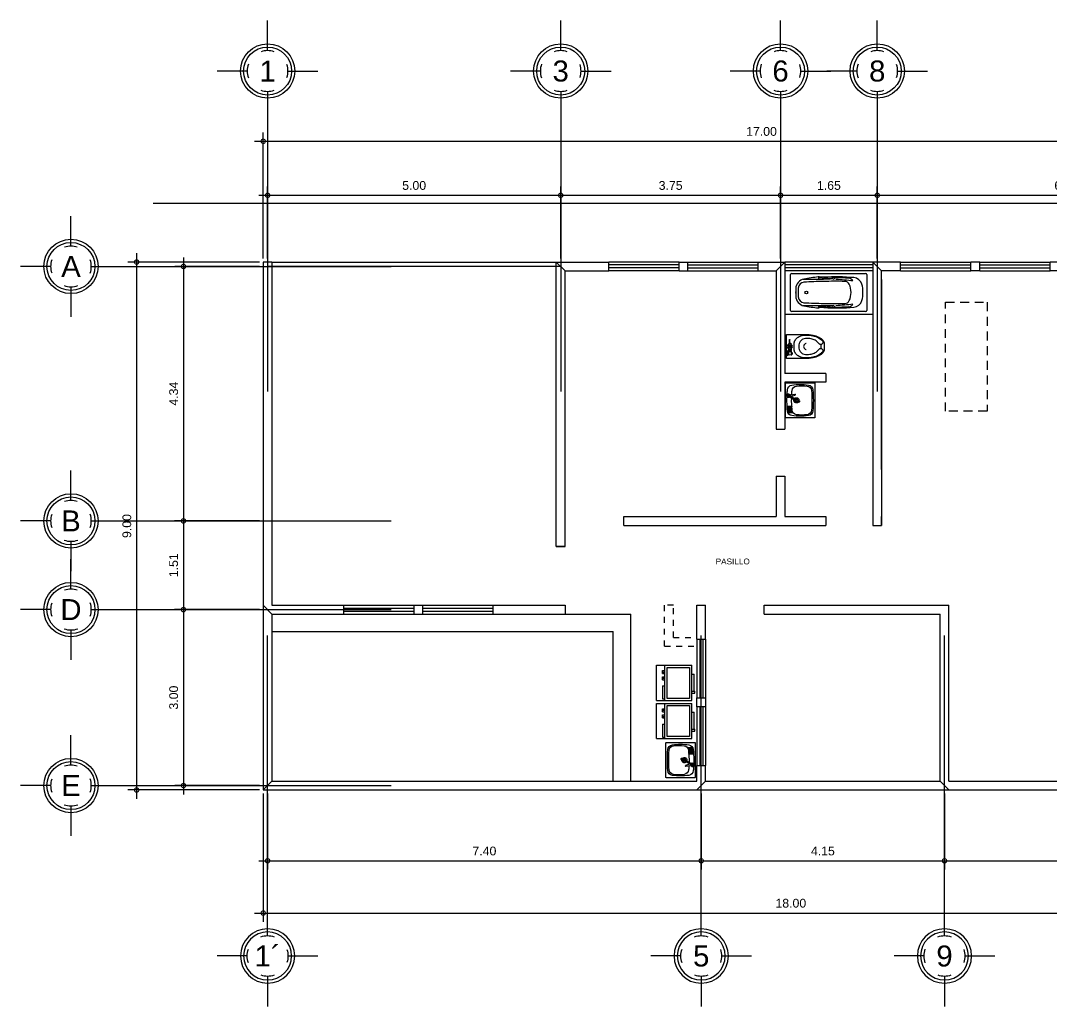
# Model space of a CAD drawing. Header units: inches. Extents: x -370 to 18, y -197 to 199.
# Drawn here: x -246.15 to -228.57, y 101.6 to 118.4 of the extents above; entities that cross this region are included whole.
import ezdxf
from ezdxf.enums import TextEntityAlignment as Align

# ---------------------------------------------------------------- set-up
doc = ezdxf.new("R2010")
doc.units = ezdxf.units.IN
doc.header["$MEASUREMENT"] = 0
doc.header["$PDMODE"] = 34
doc.header["$PDSIZE"] = 0.2
doc.linetypes.add('CENTER2', pattern=[28.575, 19.05, -3.175, 3.175, -3.175])
doc.linetypes.add('DASHED', pattern=[0.75, 0.5, -0.25])
for name, color, linetype in [('artefactos', 1, 'Continuous'), ('aux2', 194, 'Continuous'), ('MUEBLES', 7, 'Continuous'), ('sanitarios', 9, 'Continuous')]:
    doc.layers.add(name, color=color, linetype=linetype)
doc.styles.get("Standard").update_dxf_attribs({"font": 'arial.ttf'})
doc.dimstyles.new('E100', dxfattribs={"dimtxt": 0.15, "dimasz": 0.15, "dimexe": 0.15, "dimexo": 0.0625, "dimgap": 0.09, "dimtad": 1, "dimzin": 0, "dimdsep": 46, "dimtxsty": 'Standard', "dimblk": 'DOTSMALL', "dimcen": 0.09, "dimdle": 0.15, "dimclrd": 1, "dimclre": 1, "dimclrt": 2, "dimazin": 0, "dimtfac": 1, "dimtofl": 0, "dimtmove": 1, "dimatfit": 1, "dimldrblk": 'OPEN90', "dimfxl": 1, "dimtolj": 1, "dimtzin": 0, "dimarcsym": 0})

# ---------------------------------------------------------------- blocks, each defined once
blk = doc.blocks.new('lava_pl')
at = {"layer": 'artefactos'}
for p, q in [((-0.6, 0.6), (-0.6, 0)), ((-0.6, 0.6), (0, 0.6)), ((0, 0.6), (0, 0)), ((-0.6, 0.461), (0, 0.461)), ((-0.574, 0.5), (-0.574, 0.461)), ((-0.352, 0.5), (-0.574, 0.5)), ((-0.352, 0.5), (-0.352, 0.461)), ((-0.248, 0.5), (-0.196, 0.5)), ((-0.248, 0.5), (-0.248, 0.463)), ((-0.248, 0.463), (-0.196, 0.463)), ((-0.222, 0.5), (-0.222, 0.463)), ((-0.196, 0.5), (-0.196, 0.463)), ((-0.143, 0.5), (-0.091, 0.5)), ((-0.143, 0.5), (-0.143, 0.463)), ((-0.143, 0.463), (-0.091, 0.463)), ((-0.117, 0.5), (-0.117, 0.463)), ((-0.091, 0.5), (-0.091, 0.463)), ((-0.6, 0), (0, 0)), ((-0.473, 0), (-0.473, -0.055)), ((-0.439, 0), (-0.439, -0.055)), ((-0.473, -0.055), (-0.439, -0.055)), ((-0.439, 0), (-0.439, -0.04)), ((-0.439, -0.04), (-0.149, -0.04)), ((-0.149, 0), (-0.149, -0.04))]:
    blk.add_line(p, q, dxfattribs=at)
blk.add_lwpolyline([(-0.564, 0.421), (-0.037, 0.421), (-0.037, 0.04), (-0.564, 0.04)], close=True, dxfattribs=at)
blk = doc.blocks.new('lavamanos tlimpio')
at = {"layer": 'artefactos'}
for p, q in [((10.6, -10.3), (10.6, -3.5)), ((11.9, -10.4), (11.9, -3.5)), ((13.8, -10.4), (13.8, -3.7)), ((15.1, -10.6), (15.1, -3.7)), ((17, -10.7), (17, -3.9)), ((18.3, -11.1), (18.3, -3.9)), ((20.2, -11.5), (20.2, -4.8)), ((21.5, -13), (21.5, -4.8))]:
    blk.add_line(p, q, dxfattribs=at)
blk.add_lwpolyline([(30, -49.2), (30, -0.8, 0.414214), (29.2, 0), (-29.2, 0, 0.414214), (-30, -0.8), (-30, -49.2, 0.414214), (-29.2, -50), (29.2, -50, 0.414214)], format="xyb", close=True, dxfattribs=at)
for points in [[(-6.3, -2.5, 0.16165), (-7.8, -1.6), (-9.1, -0.8, 0.405288), (-11.2, -2), (-11.2, -3.5, 0.262176), (-10.5, -6.2)], [(-9.6, -4.3, 0.344116), (-9.7, -7.7), (-9.5, -8.3, -0.110943), (-9.5, -9.1), (-10.6, -16, 0.394589), (-10.1, -16.7), (-10, -16.7)], [(-6.8, -9.1, 0.076052), (-7.1, -9.7), (-9.1, -16.3, -0.394589), (-9.8, -16.8), (-10, -16.7)], [(-5.4, -7.7, 0.68313), (-7.9, -3.3)]]:
    blk.add_lwpolyline(points, format="xyb", dxfattribs=at)
for points in [[(-10.5, -6.2), (-9.9, -7.4)], [(-10.4, -3), (1.1, -23)], [(-8.6, -2), (2.9, -22)]]:
    blk.add_lwpolyline(points, dxfattribs=at)
for centre, radius, start, end in [((73, -25), 100, 171.9569, 188.0431), ((-17.1, -12.3), 9, 95.138, 171.9569), ((-16, -19.7), 8.5, 94.7912, 172.9336), ((0, -202.5), 200, 93.2141, 95.138), ((0, -210.5), 200, 92.7843, 94.7912), ((-9.5, -2.5), 1.5, 9.298, 247.8045), ((-9.5, -2.5), 1, 30, 210), ((-7.5, -5), 2.75, 152.2794, 192.5302), ((-7.5, -5), 2.75, 351.5788, 108.8589), ((0, -210.5), 200, 91.7204, 92.1195), ((0, -202.5), 200, 84.862, 91.7916), ((0, -18.5), 4.5, 136.0639, 277.5113), ((0, -210.5), 200, 85.2728, 91.0678), ((0, -18.5), 3, 144.5233, 275.4767), ((0, -18.5), 4.5, 316.1452, 110.3438), ((0, -18.5), 3, 314.5724, 105.4276), ((10.1, -10.3), 0.5, 267.0983, 0), ((11.3, -3.5), 0.65, 0, 180), ((12.4, -10.4), 0.5, 180, 266.4399), ((13.3, -10.4), 0.5, 266.1822, 0), ((14.5, -3.7), 0.65, 0, 180), ((15.6, -10.6), 0.5, 180, 265.5232), ((16.5, -10.7), 0.5, 266.4637, 0), ((16, -19.7), 8.5, 7.0664, 86.7126), ((17.7, -3.9), 0.65, 0, 180), ((17.1, -12.3), 9, 8.0431, 84.862), ((18.8, -11.1), 0.5, 180, 251.5041), ((19.7, -11.5), 0.5, 245.3398, 0), ((20.9, -4.8), 0.65, 0, 179.9999), ((22, -13), 0.5, 180, 227.7171), ((-73, -25), 100, 351.9569, 8.0431), ((50, -27.8), 75, 172.9336, 187.0664), ((2, -22.5), 1.5, 161.8103, 78.1897), ((2, -22.5), 1, 210, 30), ((-50, -27.8), 75, 352.9336, 7.0664), ((-17.1, -37.7), 9, 188.0431, 264.862), ((-16, -36), 8.5, 187.0664, 265.2088), ((0, 152.5), 200, 264.862, 275.138), ((0, 154.8), 200, 265.2088, 274.7912), ((16, -36), 8.5, 274.7912, 352.9336), ((17.1, -37.7), 9, 275.138, 351.9569)]:
    blk.add_arc(centre, radius, start, end, dxfattribs=at)
blk = doc.blocks.new('BC-P3')
at = {"color": 1}
for p, q in [((-0.352, 0), (0.352, 0)), ((-0.375, -1.477), (-0.375, -0.023)), ((0.375, -0.023), (0.375, -1.477)), ((-0.26, -0.25), (-0.26, -0.65)), ((0.26, -0.25), (0.26, -0.65)), ((-0.299, -0.646), (-0.304, -0.562)), ((-0.295, -0.615), (-0.289, -0.545)), ((-0.289, -0.545), (-0.288, -0.546)), ((-0.26, -0.847), (-0.285, -0.558)), ((0.26, -0.847), (0.285, -0.558)), ((0.289, -0.545), (0.288, -0.546)), ((0.295, -0.615), (0.289, -0.545)), ((0.299, -0.646), (0.304, -0.562)), ((-0.295, -0.615), (-0.29, -0.621)), ((-0.289, -0.622), (-0.278, -0.816)), ((0.289, -0.622), (0.278, -0.816)), ((0.295, -0.615), (0.29, -0.621)), ((-0.295, -0.835), (-0.28, -0.82)), ((-0.295, -0.885), (-0.295, -0.835)), ((-0.295, -0.885), (-0.261, -0.851)), ((0.295, -0.885), (0.261, -0.851)), ((0.295, -0.835), (0.28, -0.82)), ((0.295, -0.885), (0.295, -0.835)), ((0.352, -1.5), (-0.352, -1.5))]:
    blk.add_line(p, q, dxfattribs=at)
blk.add_lwpolyline([(-0.026, -0.108, 0.338364), (-0.025, -0.109, 0.038384), (-0.018, -0.11, 0.0164), (-0.01, -0.111, 0.011665), (0.002, -0.111, 0.011665), (0.013, -0.111, 0.0164), (0.021, -0.11, 0.038384), (0.029, -0.109, 0.338364), (0.029, -0.108, 0.338364), (0.029, -0.107, 0.038384), (0.021, -0.106, 0.0164), (0.013, -0.105, 0.011665), (0.002, -0.105, 0.011665), (-0.01, -0.105, 0.0164), (-0.018, -0.106, 0.038384), (-0.025, -0.107, 0.338364)], format="xyb", close=True, dxfattribs=at)
blk.add_circle((0, -0.31), 0.0275, dxfattribs=at)
for centre, radius, start, end in [((-0.352, -0.023), 0.023, 90, 180), ((-0.067, -0.301), 0.2, 92.1239, 168.9839), ((-0.082, -0.272), 0.12, 92.5539, 176.467), ((0, -2.1), 1.95, 90, 92.5539), ((0, -2.1), 2, 90, 92.1239), ((0, -2.1), 2, 87.8761, 90), ((0, -2.1), 1.95, 87.4461, 90), ((0.067, -0.301), 0.2, 11.0161, 87.8761), ((0.082, -0.272), 0.12, 3.533, 87.4461), ((0.352, -0.023), 0.023, 0, 90), ((2.677, -0.835), 2.995, 168.9839, 174.4587), ((7.962, -0.768), 8.179, 176.467, 179.1704), ((-7.962, -0.768), 8.179, 0.8296, 3.533), ((-2.677, -0.835), 2.995, 5.5413, 11.0161), ((-0.205, -0.556), 0.1, 174.4587, 183.7832), ((-0.289, -0.548), 0.002, 12.2804, 69.2529), ((-0.384, -0.569), 0.1, 4.1251, 12.2804), ((0.384, -0.569), 0.1, 167.7196, 175.8749), ((0.289, -0.548), 0.002, 110.7471, 167.7196), ((0.205, -0.556), 0.1, 356.2168, 5.5413), ((3.668, -0.903), 3.974, 176.4609, 184.9418), ((-0.389, -0.652), 0.09, 356.4609, 3.7832), ((-0.291, -0.622), 0.002, 5, 45.7989), ((4.742, -0.654), 5.002, 179.9558, 181.4637), ((8.359, -0.88), 8.578, 178.4608, 181.2396), ((-8.359, -0.88), 8.578, 358.7604, 1.5392), ((-4.742, -0.654), 5.002, 358.5363, 0.0442), ((0.291, -0.622), 0.002, 134.2011, 175), ((-3.668, -0.903), 3.974, 355.0582, 3.5391), ((0.389, -0.652), 0.09, 176.2168, 183.5391), ((4.351, -0.851), 4.64, 180.3451, 183.6254), ((-0.284, -0.816), 0.006, 315, 3.2505), ((-0.266, -0.847), 0.006, 315, 5), ((4.742, -0.654), 5.002, 182.7348, 186.5873), ((-4.742, -0.654), 5.002, 353.4127, 357.2652), ((0.266, -0.847), 0.006, 175, 225), ((0.284, -0.816), 0.006, 176.7495, 225), ((-4.351, -0.851), 4.64, 356.3746, 359.6549), ((-0.18, -1.139), 0.1, 182.9172, 241.9463), ((-0.117, -1.064), 0.1, 181.2396, 243.8791), ((0, -0.825), 0.366, 243.8791, 270), ((0, -0.825), 0.366, 270, 296.1209), ((0.117, -1.064), 0.1, 296.1209, 358.7604), ((0.18, -1.139), 0.1, 298.0537, 357.0828), ((-0.112, -1.23), 0.18, 184.9418, 254.479), ((0, -0.825), 0.6, 254.479, 270), ((0, -0.825), 0.6, 270, 285.521), ((0.112, -1.23), 0.18, 285.521, 355.0582), ((-0.352, -1.477), 0.023, 180, 270), ((0.352, -1.477), 0.023, 270, 0)]:
    blk.add_arc(centre, radius, start, end, dxfattribs=at)
blk = doc.blocks.new('videt')
at = {"layer": 'artefactos', "color": 1}
blk.add_line((0.024, 0.29), (-0.044, 0.29), dxfattribs=at)
for points in [[(0.196, 0.029, 0.049648), (0.183, 0.159, 0.06346), (0.151, 0.256, 0.103485), (0.093, 0.331, 0.178458), (0.04, 0.351), (-0.06, 0.351, 0.178458), (-0.112, 0.331, 0.103485), (-0.17, 0.256, 0.06346), (-0.203, 0.159, 0.049648), (-0.216, 0.029), (-0.216, -0.293), (0.196, -0.293)], [(-0.104, 0.322, 0.103485), (-0.159, 0.251, 0.06346), (-0.191, 0.157, 0.049648), (-0.204, 0.029, 0.075858), (-0.192, -0.046, 0.086069), (-0.162, -0.106, 0.105985), (-0.113, -0.148, 0.126201), (-0.06, -0.162), (0.04, -0.162, 0.126201), (0.093, -0.148, 0.105985), (0.142, -0.106, 0.086069), (0.172, -0.046, 0.075858), (0.184, 0.029, 0.049648), (0.171, 0.157, 0.06346), (0.139, 0.251, 0.103485), (0.085, 0.322, 0.097511), (0.07, 0.328, 0.09808), (0.055, 0.328, 0.098895), (0.041, 0.322, 0.099479), (0.03, 0.311, 0.099479), (0.025, 0.297, 0.098895), (0.025, 0.282, 0.09808), (0.031, 0.268, 0.097511), (0.041, 0.257, -0.102445), (0.087, 0.211, -0.077884), (0.116, 0.146, -0.065096), (0.127, 0.061, -0.024284), (0.125, 0.029, -0.115331), (0.115, -0.013, -0.103946), (0.086, -0.051, -0.091071), (0.043, -0.075, -0.083675), (-0.01, -0.084, -0.083675), (-0.063, -0.075, -0.091071), (-0.105, -0.051, -0.103946), (-0.135, -0.013, -0.115331), (-0.145, 0.029, -0.024284), (-0.146, 0.061, -0.065096), (-0.135, 0.146, -0.077884), (-0.106, 0.211, -0.102445), (-0.061, 0.257, 0.097511), (-0.05, 0.268, 0.09808), (-0.044, 0.282, 0.098895), (-0.044, 0.297, 0.099479), (-0.05, 0.311, 0.099479), (-0.061, 0.322, 0.098895), (-0.075, 0.328, 0.09808), (-0.09, 0.328, 0.097511)]]:
    blk.add_lwpolyline(points, format="xyb", close=True, dxfattribs=at)
blk.add_lwpolyline([(0.04, 0.043, -0.111064), (0.036, 0.026, -0.102841), (0.025, 0.012, -0.093011), (0.01, 0.003, -0.087082), (-0.01, -0.001, -0.087082), (-0.029, 0.003, -0.093011), (-0.045, 0.012, -0.102841), (-0.056, 0.026, -0.111064), (-0.06, 0.043, -0.111064)], format="xyb", dxfattribs=at)
at = {"layer": 'aux2', "color": 1}
for p, q in [((-0.166, -0.293), (-0.166, -0.281)), ((-0.166, -0.293), (-0.091, -0.293)), ((-0.154, -0.215), (-0.154, -0.203)), ((-0.083, -0.215), (-0.154, -0.215)), ((-0.083, -0.259), (-0.154, -0.259)), ((-0.154, -0.277), (-0.154, -0.259)), ((-0.15, -0.206), (-0.15, -0.201)), ((-0.15, -0.276), (-0.15, -0.265)), ((-0.135, -0.209), (-0.147, -0.209)), ((-0.135, -0.262), (-0.147, -0.262)), ((-0.132, -0.206), (-0.132, -0.197)), ((-0.132, -0.274), (-0.132, -0.265)), ((-0.125, -0.206), (-0.125, -0.197)), ((-0.125, -0.274), (-0.125, -0.265)), ((-0.11, -0.209), (-0.122, -0.209)), ((-0.11, -0.262), (-0.122, -0.262)), ((-0.107, -0.206), (-0.107, -0.201)), ((-0.107, -0.276), (-0.107, -0.265)), ((-0.104, -0.215), (-0.104, -0.203)), ((-0.104, -0.277), (-0.104, -0.259)), ((-0.091, -0.293), (-0.091, -0.281)), ((-0.083, -0.212), (-0.07, -0.212)), ((-0.083, -0.262), (-0.083, -0.212)), ((-0.083, -0.237), (-0.07, -0.237)), ((-0.083, -0.262), (-0.07, -0.262)), ((-0.07, -0.262), (-0.07, -0.212)), ((-0.058, -0.215), (-0.07, -0.215)), ((-0.058, -0.259), (-0.07, -0.259)), ((-0.046, -0.212), (-0.058, -0.212)), ((-0.058, -0.262), (-0.058, -0.212)), ((-0.046, -0.262), (-0.058, -0.262)), ((0.047, -0.221), (0.031, -0.221)), ((0.047, -0.252), (0.031, -0.252)), ((0.047, -0.252), (0.047, -0.221)), ((0.05, -0.234), (0.106, -0.234)), ((0.05, -0.24), (0.106, -0.24))]:
    blk.add_line(p, q, dxfattribs=at)
blk.add_lwpolyline([(-0.035, -0.237), (-0.022, -0.259), (0.003, -0.259), (0.015, -0.237), (0.003, -0.215), (-0.022, -0.215)], close=True, dxfattribs=at)
for centre, radius in [((-0.01, -0.237), 0.0437), ((-0.01, -0.236), 0.025), ((-0.01, -0.237), 0.025), ((-0.01, -0.237), 0.00855)]:
    blk.add_circle(centre, radius, dxfattribs=at)
for centre, radius, start, end in [((-0.129, -0.39), 0.116, 71.0754, 108.9246), ((-0.119, -0.237), 0.0406, 147.7952, 212.2048), ((-0.129, -0.25), 0.0531, 61.9275, 118.0725), ((-0.147, -0.206), 0.00312, 180, 270), ((-0.147, -0.265), 0.00312, 90, 180), ((-0.135, -0.206), 0.00312, 270, 0), ((-0.135, -0.265), 0.00312, 0, 90), ((-0.122, -0.206), 0.00312, 180, 270), ((-0.122, -0.265), 0.00312, 90, 180), ((-0.11, -0.206), 0.00312, 270, 0), ((-0.11, -0.265), 0.00312, 0, 90), ((-0.138, -0.237), 0.0406, 327.7958, 32.2042), ((0.05, -0.231), 0.00312, 180, 270), ((0.05, -0.243), 0.00312, 90, 180), ((0.106, -0.237), 0.00312, 270, 90)]:
    blk.add_arc(centre, radius, start, end, dxfattribs=at)
blk = doc.blocks.new('EJE NORTE NUEVO')
at = {"color": 8}
for p, q in [((0, 3.252), (0, 3.764)), ((-0.347, 2.905), (-0.859, 2.905)), ((0.347, 2.905), (0.859, 2.905))]:
    blk.add_line(p, q, dxfattribs=at)
at = {"color": 2, "linetype": 'CENTER2'}
blk.add_line((0, 2.558), (0, -2.558), dxfattribs=at)
at = {"color": 8}
blk.add_circle((0, 2.905), 0.463, dxfattribs=at)
at = {"color": 4}
blk.add_circle((0, 2.905), 0.409, dxfattribs=at)
at = {"color": 8}
for start, end in [(71.4161, 108.5839), (160.6993, 199.2784), (341.7694, 18.2529), (251.0526, 288.9474)]:
    blk.add_arc((0, 2.905), 0.347, start, end, dxfattribs=at)
at = {"color": 4}
blk.add_attdef('A', text='', height=0.358, dxfattribs=at).set_placement((0, 2.905), align=Align.MIDDLE_CENTER)
blk = doc.blocks.new('_DotSmall')
at = {"color": 0, "linetype": 'ByBlock', "const_width": 0.5}
blk.add_lwpolyline([(-0.0625, 0, 1), (0.0625, 0, 1)], format="xyb", close=True, dxfattribs=at)
blk = doc.blocks.new('*D106')
at = {"color": 1, "lineweight": -2, "transparency": 16777216}
for p, q in [((-241.938, 114.347), (-241.938, 115.572)), ((-236.938, 114.347), (-236.938, 115.572)), ((-242.088, 115.422), (-236.788, 115.422))]:
    blk.add_line(p, q, dxfattribs=at)
at = {"layer": 'DEFPOINTS', "color": 0, "transparency": 16777216}
for p in [(-236.938, 115.422), (-241.938, 114.284), (-236.938, 114.284)]:
    blk.add_point(p, dxfattribs=at)
at = {"color": 1, "lineweight": -2, "transparency": 16777216, "xscale": 0.15, "yscale": 0.15, "zscale": 0.15, "rotation": 180}
blk.add_blockref('_DotSmall', (-241.938, 115.422), dxfattribs=at)
at = {"color": 1, "lineweight": -2, "transparency": 16777216, "xscale": 0.15, "yscale": 0.15, "zscale": 0.15}
blk.add_blockref('_DotSmall', (-236.938, 115.422), dxfattribs=at)
at = {"color": 2, "transparency": 16777216, "insert": (-239.438, 115.589), "char_height": 0.15, "attachment_point": 5}
blk.add_mtext('\\A1;5.00', dxfattribs=at)
blk = doc.blocks.new('_Open90')
at = {"color": 0, "linetype": 'ByBlock', "lineweight": -2}
for p, q in [((0, 0), (-1, 0)), ((-0.5, 0.5), (0, 0)), ((0, 0), (-0.5, -0.5))]:
    blk.add_line(p, q, dxfattribs=at)
blk = doc.blocks.new('*D107')
at = {"color": 1, "lineweight": -2, "transparency": 16777216}
for p, q in [((-236.938, 114.773), (-236.938, 115.572)), ((-233.188, 114.347), (-233.188, 115.572)), ((-237.088, 115.422), (-233.038, 115.422))]:
    blk.add_line(p, q, dxfattribs=at)
at = {"layer": 'DEFPOINTS', "color": 0, "transparency": 16777216}
for p in [(-233.188, 115.422), (-236.938, 114.711), (-233.188, 114.284)]:
    blk.add_point(p, dxfattribs=at)
at = {"color": 1, "lineweight": -2, "transparency": 16777216, "xscale": 0.15, "yscale": 0.15, "zscale": 0.15, "rotation": 180}
blk.add_blockref('_DotSmall', (-236.938, 115.422), dxfattribs=at)
at = {"color": 1, "lineweight": -2, "transparency": 16777216, "xscale": 0.15, "yscale": 0.15, "zscale": 0.15}
blk.add_blockref('_DotSmall', (-233.188, 115.422), dxfattribs=at)
at = {"color": 2, "transparency": 16777216, "insert": (-235.063, 115.589), "char_height": 0.15, "attachment_point": 5}
blk.add_mtext('\\A1;3.75', dxfattribs=at)
blk = doc.blocks.new('*D108')
at = {"color": 1, "lineweight": -2, "transparency": 16777216}
for p, q in [((-233.188, 114.347), (-233.188, 115.572)), ((-231.538, 114.347), (-231.538, 115.572)), ((-233.338, 115.422), (-231.388, 115.422))]:
    blk.add_line(p, q, dxfattribs=at)
at = {"layer": 'DEFPOINTS', "color": 0, "transparency": 16777216}
for p in [(-231.538, 115.422), (-233.188, 114.284), (-231.538, 114.284)]:
    blk.add_point(p, dxfattribs=at)
at = {"color": 1, "lineweight": -2, "transparency": 16777216, "xscale": 0.15, "yscale": 0.15, "zscale": 0.15, "rotation": 180}
blk.add_blockref('_DotSmall', (-233.188, 115.422), dxfattribs=at)
at = {"color": 1, "lineweight": -2, "transparency": 16777216, "xscale": 0.15, "yscale": 0.15, "zscale": 0.15}
blk.add_blockref('_DotSmall', (-231.538, 115.422), dxfattribs=at)
at = {"color": 2, "transparency": 16777216, "insert": (-232.363, 115.589), "char_height": 0.15, "attachment_point": 5}
blk.add_mtext('\\A1;1.65', dxfattribs=at)
blk = doc.blocks.new('*D109')
at = {"color": 1, "lineweight": -2, "transparency": 16777216}
for p, q in [((-231.538, 114.347), (-231.538, 115.572)), ((-225.088, 114.347), (-225.088, 115.572)), ((-231.688, 115.422), (-224.938, 115.422))]:
    blk.add_line(p, q, dxfattribs=at)
at = {"layer": 'DEFPOINTS', "color": 0, "transparency": 16777216}
for p in [(-225.088, 115.422), (-231.538, 114.284), (-225.088, 114.284)]:
    blk.add_point(p, dxfattribs=at)
at = {"color": 1, "lineweight": -2, "transparency": 16777216, "xscale": 0.15, "yscale": 0.15, "zscale": 0.15, "rotation": 180}
blk.add_blockref('_DotSmall', (-231.538, 115.422), dxfattribs=at)
at = {"color": 1, "lineweight": -2, "transparency": 16777216, "xscale": 0.15, "yscale": 0.15, "zscale": 0.15}
blk.add_blockref('_DotSmall', (-225.088, 115.422), dxfattribs=at)
at = {"color": 2, "transparency": 16777216, "insert": (-228.313, 115.589), "char_height": 0.15, "attachment_point": 5}
blk.add_mtext('\\A1;6.45', dxfattribs=at)
blk = doc.blocks.new('*D110')
at = {"color": 1, "lineweight": -2, "transparency": 16777216}
for p, q in [((-242.013, 114.347), (-242.013, 116.493)), ((-225.013, 114.347), (-225.013, 116.493)), ((-242.163, 116.343), (-224.863, 116.343))]:
    blk.add_line(p, q, dxfattribs=at)
at = {"layer": 'DEFPOINTS', "color": 0, "transparency": 16777216}
for p in [(-225.013, 116.343), (-242.013, 114.284), (-225.013, 114.284)]:
    blk.add_point(p, dxfattribs=at)
at = {"color": 1, "lineweight": -2, "transparency": 16777216, "xscale": 0.15, "yscale": 0.15, "zscale": 0.15, "rotation": 180}
blk.add_blockref('_DotSmall', (-242.013, 116.343), dxfattribs=at)
at = {"color": 1, "lineweight": -2, "transparency": 16777216, "xscale": 0.15, "yscale": 0.15, "zscale": 0.15}
blk.add_blockref('_DotSmall', (-225.013, 116.343), dxfattribs=at)
at = {"color": 2, "transparency": 16777216, "insert": (-233.513, 116.51), "char_height": 0.15, "attachment_point": 5}
blk.add_mtext('\\A1;17.00', dxfattribs=at)
blk = doc.blocks.new('*D111')
at = {"color": 1, "lineweight": -2, "transparency": 16777216}
for p, q in [((-243.373, 114.359), (-243.373, 109.721)), ((-242.076, 114.209), (-243.523, 114.209)), ((-242.076, 109.871), (-243.523, 109.871))]:
    blk.add_line(p, q, dxfattribs=at)
at = {"layer": 'DEFPOINTS', "color": 0, "transparency": 16777216}
for p in [(-242.013, 114.209), (-243.373, 109.871), (-242.013, 109.871)]:
    blk.add_point(p, dxfattribs=at)
at = {"color": 1, "lineweight": -2, "transparency": 16777216, "xscale": 0.15, "yscale": 0.15, "zscale": 0.15}
for p, rotation in [((-243.373, 114.209), 90), ((-243.373, 109.871), 270)]:
    blk.add_blockref('_DotSmall', p, dxfattribs=dict(at, rotation=rotation))
at = {"color": 2, "transparency": 16777216, "insert": (-243.54, 112.04), "char_height": 0.15, "attachment_point": 5, "rotation": 90}
blk.add_mtext('\\A1;4.34', dxfattribs=at)
blk = doc.blocks.new('*D112')
at = {"color": 1, "lineweight": -2, "transparency": 16777216}
for p, q in [((-243.374, 110.021), (-243.374, 108.209)), ((-242.525, 109.871), (-243.524, 109.871)), ((-242.076, 108.359), (-243.524, 108.359))]:
    blk.add_line(p, q, dxfattribs=at)
at = {"layer": 'DEFPOINTS', "color": 0, "transparency": 16777216}
for p in [(-242.463, 109.871), (-243.374, 108.359), (-242.013, 108.359)]:
    blk.add_point(p, dxfattribs=at)
at = {"color": 1, "lineweight": -2, "transparency": 16777216, "xscale": 0.15, "yscale": 0.15, "zscale": 0.15}
for p, rotation in [((-243.374, 109.871), 90), ((-243.374, 108.359), 270)]:
    blk.add_blockref('_DotSmall', p, dxfattribs=dict(at, rotation=rotation))
at = {"color": 2, "transparency": 16777216, "insert": (-243.541, 109.115), "char_height": 0.15, "attachment_point": 5, "rotation": 90}
blk.add_mtext('\\A1;1.51', dxfattribs=at)
blk = doc.blocks.new('*D113')
at = {"color": 1, "lineweight": -2, "transparency": 16777216}
for p, q in [((-243.373, 108.509), (-243.373, 105.209)), ((-242.076, 108.359), (-243.523, 108.359)), ((-242.076, 105.359), (-243.523, 105.359))]:
    blk.add_line(p, q, dxfattribs=at)
at = {"layer": 'DEFPOINTS', "color": 0, "transparency": 16777216}
for p in [(-242.013, 108.359), (-243.373, 105.359), (-242.013, 105.359)]:
    blk.add_point(p, dxfattribs=at)
at = {"color": 1, "lineweight": -2, "transparency": 16777216, "xscale": 0.15, "yscale": 0.15, "zscale": 0.15}
for p, rotation in [((-243.373, 108.359), 90), ((-243.373, 105.359), 270)]:
    blk.add_blockref('_DotSmall', p, dxfattribs=dict(at, rotation=rotation))
at = {"color": 2, "transparency": 16777216, "insert": (-243.54, 106.859), "char_height": 0.15, "attachment_point": 5, "rotation": 90}
blk.add_mtext('\\A1;3.00', dxfattribs=at)
blk = doc.blocks.new('*D114')
at = {"color": 1, "lineweight": -2, "transparency": 16777216}
for p, q in [((-244.173, 114.434), (-244.173, 105.134)), ((-242.076, 114.284), (-244.323, 114.284)), ((-242.076, 105.284), (-244.323, 105.284))]:
    blk.add_line(p, q, dxfattribs=at)
at = {"layer": 'DEFPOINTS', "color": 0, "transparency": 16777216}
for p in [(-242.013, 114.284), (-244.173, 105.284), (-242.013, 105.284)]:
    blk.add_point(p, dxfattribs=at)
at = {"color": 1, "lineweight": -2, "transparency": 16777216, "xscale": 0.15, "yscale": 0.15, "zscale": 0.15}
for p, rotation in [((-244.173, 114.284), 90), ((-244.173, 105.284), 270)]:
    blk.add_blockref('_DotSmall', p, dxfattribs=dict(at, rotation=rotation))
at = {"color": 2, "transparency": 16777216, "insert": (-244.339, 109.784), "char_height": 0.15, "attachment_point": 5, "rotation": 90}
blk.add_mtext('\\A1;9.00', dxfattribs=at)
blk = doc.blocks.new('*D115')
at = {"color": 1, "lineweight": -2, "transparency": 16777216}
for p, q in [((-241.938, 105.222), (-241.938, 103.927)), ((-234.541, 105.222), (-234.541, 103.927)), ((-242.088, 104.077), (-234.391, 104.077))]:
    blk.add_line(p, q, dxfattribs=at)
at = {"layer": 'DEFPOINTS', "color": 0, "transparency": 16777216}
for p in [(-241.938, 105.284), (-234.541, 105.284), (-234.541, 104.077)]:
    blk.add_point(p, dxfattribs=at)
at = {"color": 1, "lineweight": -2, "transparency": 16777216, "xscale": 0.15, "yscale": 0.15, "zscale": 0.15, "rotation": 180}
blk.add_blockref('_DotSmall', (-241.938, 104.077), dxfattribs=at)
at = {"color": 1, "lineweight": -2, "transparency": 16777216, "xscale": 0.15, "yscale": 0.15, "zscale": 0.15}
blk.add_blockref('_DotSmall', (-234.541, 104.077), dxfattribs=at)
at = {"color": 2, "transparency": 16777216, "insert": (-238.24, 104.243), "char_height": 0.15, "attachment_point": 5}
blk.add_mtext('\\A1;7.40', dxfattribs=at)
blk = doc.blocks.new('*D116')
at = {"color": 1, "lineweight": -2, "transparency": 16777216}
for p, q in [((-234.541, 105.222), (-234.541, 103.927)), ((-230.391, 105.222), (-230.391, 103.927)), ((-234.691, 104.077), (-230.241, 104.077))]:
    blk.add_line(p, q, dxfattribs=at)
at = {"layer": 'DEFPOINTS', "color": 0, "transparency": 16777216}
for p in [(-234.541, 105.284), (-230.391, 105.284), (-230.391, 104.077)]:
    blk.add_point(p, dxfattribs=at)
at = {"color": 1, "lineweight": -2, "transparency": 16777216, "xscale": 0.15, "yscale": 0.15, "zscale": 0.15, "rotation": 180}
blk.add_blockref('_DotSmall', (-234.541, 104.077), dxfattribs=at)
at = {"color": 1, "lineweight": -2, "transparency": 16777216, "xscale": 0.15, "yscale": 0.15, "zscale": 0.15}
blk.add_blockref('_DotSmall', (-230.391, 104.077), dxfattribs=at)
at = {"color": 2, "transparency": 16777216, "insert": (-232.466, 104.243), "char_height": 0.15, "attachment_point": 5}
blk.add_mtext('\\A1;4.15', dxfattribs=at)
blk = doc.blocks.new('*D117')
at = {"color": 1, "lineweight": -2, "transparency": 16777216}
for p, q in [((-224.013, 107.172), (-224.013, 103.036)), ((-242.013, 105.222), (-242.013, 103.036)), ((-242.163, 103.186), (-223.863, 103.186))]:
    blk.add_line(p, q, dxfattribs=at)
at = {"layer": 'DEFPOINTS', "color": 0, "transparency": 16777216}
for p in [(-224.013, 107.234), (-242.013, 105.284), (-224.013, 103.186)]:
    blk.add_point(p, dxfattribs=at)
at = {"color": 1, "lineweight": -2, "transparency": 16777216, "xscale": 0.15, "yscale": 0.15, "zscale": 0.15, "rotation": 180}
blk.add_blockref('_DotSmall', (-242.013, 103.186), dxfattribs=at)
at = {"color": 1, "lineweight": -2, "transparency": 16777216, "xscale": 0.15, "yscale": 0.15, "zscale": 0.15}
blk.add_blockref('_DotSmall', (-224.013, 103.186), dxfattribs=at)
at = {"color": 2, "transparency": 16777216, "insert": (-233.013, 103.353), "char_height": 0.15, "attachment_point": 5}
blk.add_mtext('\\A1;18.00', dxfattribs=at)
blk = doc.blocks.new('*D118')
at = {"color": 1, "lineweight": -2, "transparency": 16777216}
for p, q in [((-230.391, 105.222), (-230.391, 103.927)), ((-224.013, 105.222), (-224.013, 103.927)), ((-230.541, 104.077), (-223.863, 104.077))]:
    blk.add_line(p, q, dxfattribs=at)
at = {"layer": 'DEFPOINTS', "color": 0, "transparency": 16777216}
for p in [(-230.391, 105.284), (-224.013, 105.284), (-224.013, 104.077)]:
    blk.add_point(p, dxfattribs=at)
at = {"color": 1, "lineweight": -2, "transparency": 16777216, "xscale": 0.15, "yscale": 0.15, "zscale": 0.15, "rotation": 180}
blk.add_blockref('_DotSmall', (-230.391, 104.077), dxfattribs=at)
at = {"color": 1, "lineweight": -2, "transparency": 16777216, "xscale": 0.15, "yscale": 0.15, "zscale": 0.15}
blk.add_blockref('_DotSmall', (-224.013, 104.077), dxfattribs=at)
at = {"color": 2, "transparency": 16777216, "insert": (-227.202, 104.243), "char_height": 0.15, "attachment_point": 5}
blk.add_mtext('\\A1;6.38', dxfattribs=at)

msp = doc.modelspace()

# ---------------------------------------------------------------- linework, layer by layer
at = {"color": 8}
for p, q in [((-224.13342, 115.28411), (-243.89016, 115.28411)), ((-241.86342, 114.28411), (-242.01342, 114.28411)), ((-242.01342, 114.28411), (-242.01342, 105.28411)), ((-236.93842, 114.20911), (-241.93842, 114.20911)), ((-241.86342, 114.28411), (-241.86342, 108.43411)), ((-241.86342, 114.28411), (-236.86342, 114.28411)), ((-237.01342, 114.28411), (-236.11855, 114.28411)), ((-237.01342, 109.43411), (-237.01342, 114.28411)), ((-237.01342, 114.28411), (-236.86342, 114.13411)), ((-236.86342, 114.13411), (-236.11855, 114.13411)), ((-236.86342, 109.43411), (-236.86342, 114.13411)), ((-236.11855, 114.13411), (-236.11855, 114.28411)), ((-234.91855, 114.28411), (-234.76855, 114.28411)), ((-234.91855, 114.13411), (-234.91855, 114.28411)), ((-234.91855, 114.13411), (-234.76855, 114.13411)), ((-234.76855, 114.13411), (-234.76855, 114.28411)), ((-233.56855, 114.28411), (-233.11342, 114.28411)), ((-233.56855, 114.13411), (-233.56855, 114.28411)), ((-233.56855, 114.13411), (-233.26342, 114.13411)), ((-233.26342, 114.13411), (-233.11342, 114.28411)), ((-233.26342, 114.13411), (-233.26342, 111.43411)), ((-233.11342, 114.28411), (-233.11342, 112.38411)), ((-231.14123, 114.28411), (-231.61342, 114.28411)), ((-231.61342, 114.28411), (-231.61342, 109.79571)), ((-231.46342, 114.13411), (-231.61342, 114.28411)), ((-231.14123, 114.13411), (-231.46342, 114.13411)), ((-231.46342, 110.74571), (-231.46342, 114.13411)), ((-231.14123, 114.13411), (-231.14123, 114.28411)), ((-229.79123, 114.28411), (-229.94123, 114.28411)), ((-229.94123, 114.13411), (-229.94123, 114.28411)), ((-229.79123, 114.13411), (-229.94123, 114.13411)), ((-229.79123, 114.13411), (-229.79123, 114.28411)), ((-225.01342, 114.28411), (-228.59123, 114.28411)), ((-228.59123, 114.13411), (-228.59123, 114.28411)), ((-225.16342, 114.13411), (-228.59123, 114.13411)), ((-231.46342, 113.98411), (-231.46342, 109.79571)), ((-233.11342, 113.39291), (-231.61342, 113.39291)), ((-232.41342, 112.38411), (-233.11342, 112.38411)), ((-232.41342, 112.38411), (-232.41342, 112.23411)), ((-233.11342, 112.23411), (-233.11342, 111.43411)), ((-232.41342, 112.23411), (-233.11342, 112.23411)), ((-233.26342, 111.43411), (-233.11342, 111.43411)), ((-233.26342, 110.63411), (-233.26342, 109.94571)), ((-233.26342, 110.63411), (-233.11342, 110.63411)), ((-233.11342, 110.63411), (-233.11342, 109.94571)), ((-235.86342, 109.79571), (-235.86342, 109.94571)), ((-235.86342, 109.94571), (-233.26342, 109.94571)), ((-233.11342, 109.94571), (-232.41342, 109.94571)), ((-232.41342, 109.94571), (-232.41342, 109.79571)), ((-231.46342, 109.79571), (-231.46342, 109.94571)), ((-231.46342, 109.94571), (-231.46342, 109.79571)), ((-235.86342, 109.79571), (-232.41342, 109.79571)), ((-231.61342, 109.79571), (-231.46342, 109.79571)), ((-237.01342, 109.43411), (-236.86342, 109.43411)), ((-236.86342, 109.43411), (-237.01342, 109.43411)), ((-241.86342, 108.28411), (-242.01342, 108.43411)), ((-241.86342, 108.43411), (-240.63842, 108.43411)), ((-240.63842, 108.28411), (-240.63842, 108.43411)), ((-239.43842, 108.43411), (-239.28842, 108.43411)), ((-239.43842, 108.28411), (-239.43842, 108.43411)), ((-239.28842, 108.28411), (-239.28842, 108.43411)), ((-238.08842, 108.43411), (-236.86342, 108.43411)), ((-238.08842, 108.28411), (-238.08842, 108.43411)), ((-236.86342, 108.43411), (-236.86342, 108.28411)), ((-234.61623, 107.85331), (-234.61623, 108.43411)), ((-234.61623, 108.43411), (-234.46623, 108.43411)), ((-234.46623, 107.85331), (-234.46623, 108.43411)), ((-233.46623, 108.28411), (-233.46623, 108.43411)), ((-233.46623, 108.43411), (-230.31623, 108.43411)), ((-230.31623, 105.43411), (-230.31623, 108.43411)), ((-241.86342, 108.28411), (-241.86342, 105.43411)), ((-241.86342, 108.28411), (-240.63842, 108.28411)), ((-239.43842, 108.28411), (-239.28842, 108.28411)), ((-238.08842, 108.28411), (-236.86342, 108.28411)), ((-236.86342, 108.28411), (-235.74385, 108.28411)), ((-235.74385, 105.43411), (-235.74385, 108.28411)), ((-233.46623, 108.28411), (-230.46623, 108.28411)), ((-230.46623, 105.43411), (-230.46623, 108.28411)), ((-241.86342, 107.98411), (-236.04385, 107.98411)), ((-236.04385, 105.43411), (-236.04385, 107.98411)), ((-234.61623, 107.85331), (-234.46623, 107.85331)), ((-234.61623, 105.43411), (-234.61623, 105.70331)), ((-234.61623, 105.70331), (-234.46623, 105.70331)), ((-234.46623, 105.43411), (-234.46623, 105.70331)), ((-241.86342, 105.43411), (-242.01342, 105.28411)), ((-241.86342, 105.43411), (-234.61623, 105.43411)), ((-234.46623, 105.43411), (-234.61623, 105.28411)), ((-234.46623, 105.43411), (-230.46623, 105.43411)), ((-230.46623, 105.43411), (-230.31623, 105.28411)), ((-230.31623, 105.43411), (-225.20285, 105.43411)), ((-242.01342, 105.28411), (-223.01342, 105.28411))]:
    msp.add_line(p, q, dxfattribs=at)
at = {"color": 1}
for p, q in [((-234.91855, 114.28411), (-236.11855, 114.28411)), ((-234.91855, 114.13411), (-236.11855, 114.13411)), ((-234.76855, 114.28411), (-233.56855, 114.28411)), ((-234.76855, 114.13411), (-233.56855, 114.13411)), ((-231.61342, 114.28411), (-233.11342, 114.28411)), ((-231.61342, 114.13411), (-233.11342, 114.13411)), ((-231.14123, 114.28411), (-229.94123, 114.28411)), ((-231.14123, 114.13411), (-229.94123, 114.13411)), ((-229.79123, 114.28411), (-228.59123, 114.28411)), ((-229.79123, 114.13411), (-228.59123, 114.13411)), ((-240.63842, 108.43411), (-239.43842, 108.43411)), ((-239.28842, 108.43411), (-238.08842, 108.43411)), ((-240.63842, 108.28411), (-239.43842, 108.28411)), ((-239.28842, 108.28411), (-238.08842, 108.28411)), ((-234.61623, 107.85331), (-234.61623, 106.85331)), ((-234.46623, 107.85331), (-234.46623, 106.85331)), ((-234.61623, 106.70331), (-234.61623, 105.70331)), ((-234.46623, 106.70331), (-234.46623, 105.70331))]:
    msp.add_line(p, q, dxfattribs=at)
at = {"color": 2}
for p, q in [((-234.91855, 114.23411), (-236.11855, 114.23411)), ((-234.91855, 114.18411), (-236.11855, 114.18411)), ((-234.76855, 114.23411), (-233.56855, 114.23411)), ((-234.76855, 114.18411), (-233.56855, 114.18411)), ((-231.61342, 114.23411), (-233.11342, 114.23411)), ((-231.61342, 114.18411), (-233.11342, 114.18411)), ((-231.14123, 114.23411), (-229.94123, 114.23411)), ((-231.14123, 114.18411), (-229.94123, 114.18411)), ((-229.79123, 114.23411), (-228.59123, 114.23411)), ((-229.79123, 114.18411), (-228.59123, 114.18411)), ((-240.63842, 108.38411), (-239.43842, 108.38411)), ((-240.63842, 108.33411), (-239.43842, 108.33411)), ((-239.28842, 108.38411), (-238.08842, 108.38411)), ((-239.28842, 108.33411), (-238.08842, 108.33411)), ((-234.56623, 107.85331), (-234.56623, 106.85331)), ((-234.51623, 107.85331), (-234.51623, 106.85331)), ((-234.56623, 106.70331), (-234.56623, 105.70331)), ((-234.51623, 106.70331), (-234.51623, 105.70331))]:
    msp.add_line(p, q, dxfattribs=at)
at = {"color": 8, "linetype": 'DASHED', "ltscale": 0.2}
for p, q in [((-235.16623, 107.73411), (-235.16623, 108.43411)), ((-235.01623, 108.43411), (-235.16623, 108.43411)), ((-235.01623, 107.88411), (-235.01623, 108.43411)), ((-235.01623, 107.88411), (-234.61623, 107.88411)), ((-235.16623, 107.73411), (-234.61623, 107.73411))]:
    msp.add_line(p, q, dxfattribs=at)
at = {"color": 8}
msp.add_lwpolyline([(-234.61623, 106.85331), (-234.46623, 106.85331), (-234.46623, 106.70331), (-234.61623, 106.70331)], close=True, dxfattribs=at)
at = {"layer": 'MUEBLES', "color": 8, "linetype": 'DASHED', "ltscale": 0.3}
msp.add_lwpolyline([(-230.37321, 113.5975), (-229.66593, 113.5975), (-229.66593, 111.74159), (-230.37321, 111.74159)], close=True, dxfattribs=at)

# ---------------------------------------------------------------- block references
for p, values in [((-241.93842, 114.63592), {'A': '1'}), ((-236.93842, 114.63592), {'A': '3'}), ((-233.18842, 114.63592), {'A': '6'}), ((-231.53842, 114.63592), {'A': '8'})]:
    msp.add_blockref('EJE NORTE NUEVO', p).add_auto_attribs(values)
at = {"color": 8}
ref = msp.add_blockref('EJE NORTE NUEVO', (-242.38769, 114.20911), dxfattribs=dict(at, rotation=90))
ref.add_attrib('A', 'A', dxfattribs={"color": 4, "height": 0.35811}).set_placement((-245.29283, 114.20911), align=Align.MIDDLE_CENTER)
ref = msp.add_blockref('EJE NORTE NUEVO', (-242.38769, 109.87071), dxfattribs=dict(at, rotation=90))
ref.add_attrib('A', 'B', dxfattribs={"color": 4, "height": 0.35811}).set_placement((-245.29283, 109.87071), align=Align.MIDDLE_CENTER)
ref = msp.add_blockref('EJE NORTE NUEVO', (-242.38769, 108.35911), dxfattribs=dict(at, rotation=90))
ref.add_attrib('A', 'D', dxfattribs={"color": 4, "height": 0.35811}).set_placement((-245.29283, 108.35911), align=Align.MIDDLE_CENTER)
ref = msp.add_blockref('EJE NORTE NUEVO', (-241.93842, 105.35911), dxfattribs=dict(at, xscale=-1, rotation=180))
ref.add_attrib('A', '1´', dxfattribs={"color": 4, "height": 0.35811}).set_placement((-241.93842, 102.45397), align=Align.MIDDLE_CENTER)
ref = msp.add_blockref('EJE NORTE NUEVO', (-234.54123, 105.35911), dxfattribs=dict(at, xscale=-1, rotation=180))
ref.add_attrib('A', '5', dxfattribs={"color": 4, "height": 0.35811}).set_placement((-234.54123, 102.45397), align=Align.MIDDLE_CENTER)
ref = msp.add_blockref('EJE NORTE NUEVO', (-230.39123, 105.35911), dxfattribs=dict(at, xscale=-1, rotation=180))
ref.add_attrib('A', '9', dxfattribs={"color": 4, "height": 0.35811}).set_placement((-230.39123, 102.45397), align=Align.MIDDLE_CENTER)
ref = msp.add_blockref('EJE NORTE NUEVO', (-242.38769, 105.35911), dxfattribs=dict(at, rotation=90))
ref.add_attrib('A', 'E', dxfattribs={"color": 4, "height": 0.35811}).set_placement((-245.29283, 105.35911), align=Align.MIDDLE_CENTER)
at = {"layer": 'artefactos', "color": 8, "xscale": 0.8666666666666671, "yscale": 0.8666666666666671, "zscale": 0.8666666666666671, "rotation": 90.00000000000001}
msp.add_blockref('BC-P3', (-233.01684, 113.76604), dxfattribs=at)
at = {"layer": 'artefactos', "color": 8, "rotation": 90}
for p in [(-234.70384, 107.4102), (-234.70384, 106.76086)]:
    msp.add_blockref('lava_pl', p, dxfattribs=at)
at = {"layer": 'MUEBLES', "color": 8, "xscale": -1, "rotation": 270}
msp.add_blockref('videt', (-232.79344, 112.85462), dxfattribs=at)
at = {"layer": 'sanitarios', "color": 8, "xscale": -0.01000000000203727, "yscale": 0.01000000000021828, "zscale": 0.01}
for p, rotation in [((-233.10362, 111.92659), 90), ((-234.64397, 105.79324), 270)]:
    msp.add_blockref('lavamanos tlimpio', p, dxfattribs=dict(at, rotation=rotation))

# ---------------------------------------------------------------- texts
at = {"color": 8, "insert": (-234.29523, 109.22974), "char_height": 0.1, "attachment_point": 1}
msp.add_mtext('PASILLO', dxfattribs=at)

# ---------------------------------------------------------------- dimensions: what is measured, and where the dimension line sits
at = {"color": 8}
for base, p1, p2, picture, middle in [((-225.01342, 116.34344), (-242.01342, 114.28411), (-225.01342, 114.28411), '*D110', (-233.51342, 116.51003)), ((-236.93842, 115.42196), (-241.93842, 114.28411), (-236.93842, 114.28411), '*D106', (-239.43842, 115.58855)), ((-233.18842, 115.42225), (-236.93842, 114.71092), (-233.18842, 114.28411), '*D107', (-235.06342, 115.58889)), ((-231.53842, 115.42196), (-233.18842, 114.28411), (-231.53842, 114.28411), '*D108', (-232.36342, 115.58855)), ((-225.08842, 115.42196), (-231.53842, 114.28411), (-225.08842, 114.28411), '*D109', (-228.31342, 115.58855)), ((-224.01342, 103.18624), (-242.01342, 105.28411), (-224.01342, 107.23411), '*D117', (-233.01342, 103.35283)), ((-234.54123, 104.07674), (-241.93842, 105.28411), (-234.54123, 105.28411), '*D115', (-238.23982, 104.24333)), ((-230.39123, 104.07674), (-234.54123, 105.28411), (-230.39123, 105.28411), '*D116', (-232.46623, 104.24333)), ((-224.01342, 104.07674), (-230.39123, 105.28411), (-224.01342, 105.28411), '*D118', (-227.20232, 104.24338))]:
    dim = msp.add_linear_dim(base=base, p1=p1, p2=p2, dimstyle='E100', dxfattribs=at)
    dim.commit()
    dim.dimension.update_dxf_attribs({"geometry": picture, "text_midpoint": middle})
for base, p1, p2, picture, middle in [((-244.17264, 105.28411), (-242.01342, 114.28411), (-242.01342, 105.28411), '*D114', (-244.33923, 109.78411)), ((-243.37342, 109.87071), (-242.01342, 114.20911), (-242.01342, 109.87071), '*D111', (-243.54006, 112.03991)), ((-243.3742, 108.35911), (-242.46269, 109.87071), (-242.01342, 108.35911), '*D112', (-243.54079, 109.11491)), ((-243.37342, 105.35911), (-242.01342, 108.35911), (-242.01342, 105.35911), '*D113', (-243.54006, 106.85911))]:
    dim = msp.add_linear_dim(base=base, p1=p1, p2=p2, angle=90, dimstyle='E100', dxfattribs=at)
    dim.commit()
    dim.dimension.update_dxf_attribs({"geometry": picture, "text_midpoint": middle})

doc.saveas('drawing.dxf')
